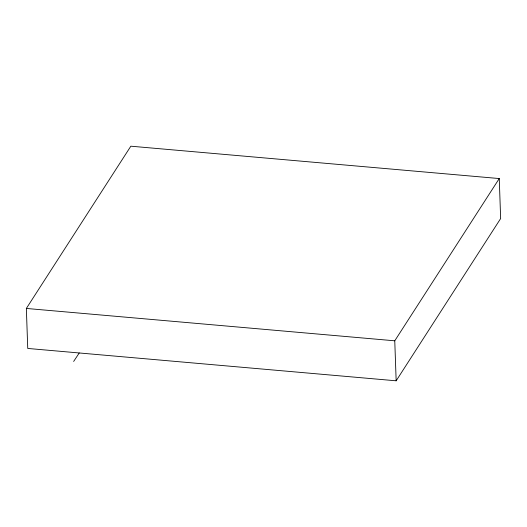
<?xml version="1.0" encoding="UTF-8"?>
<svg xmlns="http://www.w3.org/2000/svg" width="527" height="527" viewBox="0 0 527 527"><rect width="100%" height="100%" fill="white"/><g stroke="black" fill="none" stroke-linecap="round" stroke-linejoin="round"><path stroke-width="0.79" d="M26.35 308.447L130.841 146.196L499.253 178.554L500.65 218.54L396.159 380.804L27.747 348.446L26.35 308.447L394.763 340.804L499.253 178.554M73.642 361.45L79.234 352.978M394.763 340.804L396.159 380.804"/></g></svg>
